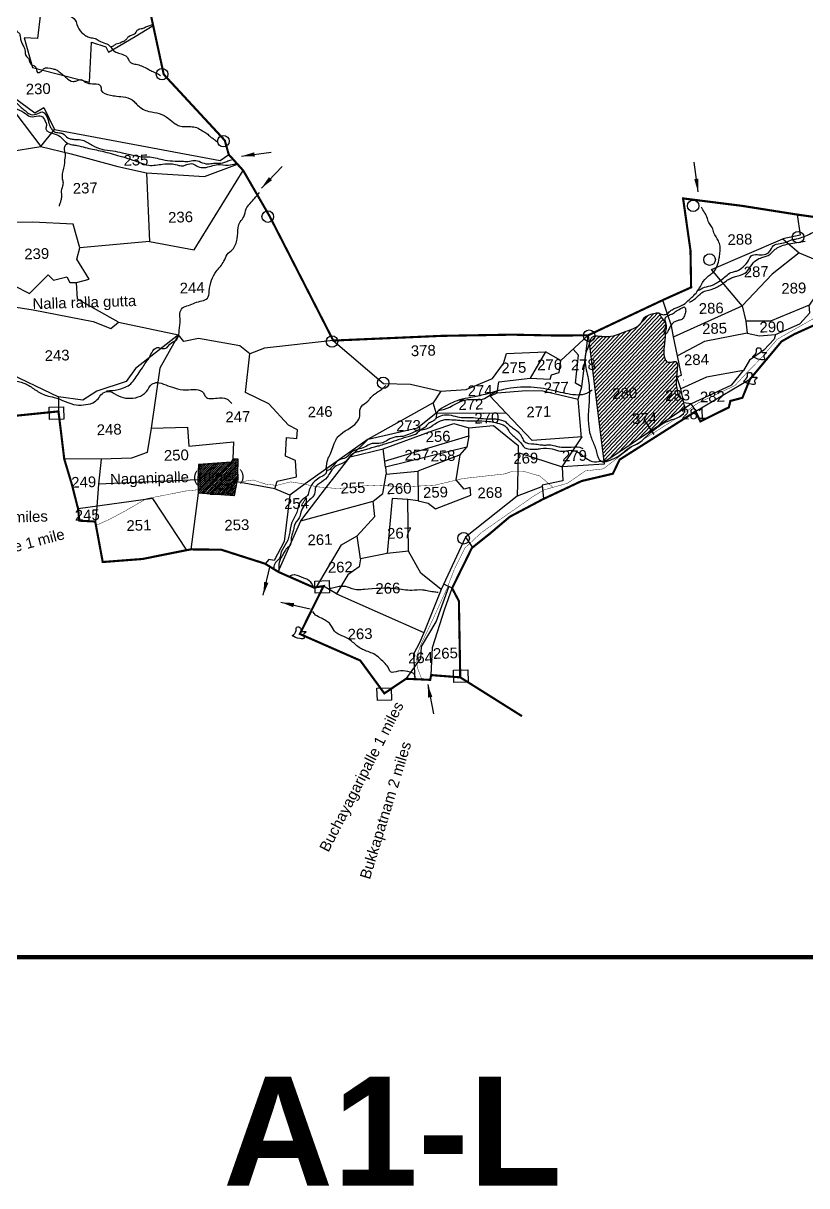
# Model space of a CAD drawing. Header units: feet. Extents: x 800423 to 807996, y 1573223 to 1578223.
# Drawn here: x 802913 to 804708, y 1573223 to 1575888 of the extents above; entities that cross this region are included whole.
import ezdxf
from ezdxf.enums import TextEntityAlignment as Align

# ---------------------------------------------------------------- set-up
doc = ezdxf.new("R2010")
doc.units = ezdxf.units.FT
doc.header["$LTSCALE"] = 15
doc.header["$MEASUREMENT"] = 0
doc.linetypes.add('HIDDEN2', pattern=[0.1875, 0.125, -0.0625])
for name, color, linetype in [('HILL', 17, 'Continuous'), ('PAPER SIZE', 10, 'Continuous'), ('PLOT', 7, 'Continuous'), ('PLOT NO', 7, 'Continuous'), ('ROADS', 6, 'Continuous'), ('TANKS-STREAM', 4, 'Continuous'), ('VILLAGE', 30, 'Continuous'), ('VILLAGE STONES', 240, 'Continuous')]:
    doc.layers.add(name, color=color, linetype=linetype)
doc.layers.add('VILLAGE BOUNDRY', color=5, linetype='HIDDEN2', lineweight=100)
doc.styles.get("Standard").update_dxf_attribs({"font": 'arial.ttf'})
doc.linetypes.add('DOTS', pattern='A,1e-06,-3,["●",Standard,S=3,R=0,X=-1.25,Y=-1.25],-3', length=6.000001)
doc.dimstyles.get("Standard").update_dxf_attribs({"dimtxt": 0.18, "dimasz": 0.18, "dimexe": 0.18, "dimexo": 0.0625, "dimgap": 0.09, "dimtad": 0, "dimtih": 1, "dimtoh": 1, "dimdec": 4, "dimzin": 0, "dimdsep": 46, "dimtxsty": 'Standard', "dimcen": 0.09, "dimadec": 0, "dimazin": 0, "dimtfac": 1, "dimtdec": 4, "dimtofl": 0, "dimtmove": 0, "dimatfit": 3, "dimfxl": 1, "dimtolj": 1, "dimtzin": 0, "dimarcsym": 0})

msp = doc.modelspace()

# ---------------------------------------------------------------- hatches: boundary and pattern name
at = {"layer": 'TANKS-STREAM', "lineweight": -2}
h = msp.add_hatch(dxfattribs=at)
h.set_pattern_fill('ANSI31', color=256, scale=48.9818495554354, angle=1.793692858549821)
h.set_pattern_definition([(46.79369285854981, (65027.06722861604, 8084.705077054052), (-4.46281754814474, 4.191789213594899), [])])
edge = h.paths.add_edge_path()
edge.add_line((804243.292192125, 1574881.833544348), (804428.6599747755, 1575006.540396327))
edge.add_spline(control_points=[(804428.6599747757, 1575006.540396327), (804428.2225237996, 1575010.310691253), (804427.0887328308, 1575014.101609147), (804426.3562008092, 1575017.895520321), (804426.356200809, 1575017.895520322)], knot_values=[705.8183817718904, 705.8183817718904, 705.8183817718904, 705.8183817718904, 711.5302401109325, 717.2420984499746, 717.2420984499746, 717.2420984499746, 717.2420984499746], degree=3, periodic=0)
edge.add_line((804426.3562008147, 1575017.89552031), (804425.7917025449, 1575020.414752787))
edge.add_spline(control_points=[(804425.7917025402, 1575020.414752797), (804424.4579225249, 1575024.639802972), (804414.5717717246, 1575030.917937904), (804411.4884324691, 1575046.773874657), (804408.5598268447, 1575062.14306326), (804409.9717869742, 1575072.419640718), (804410.4818435856, 1575077.140402539)], knot_values=[642.3076380530828, 642.3076380536936, 642.3076380536936, 642.3076380536936, 655.870037223784, 673.2199293601109, 688.5386952621345, 703.236678738747, 703.2366787388478, 703.2366787388478, 703.2366787388478], degree=3, periodic=0)
edge.add_spline(control_points=[(804410.4818435856, 1575077.140402539), (804411.1772970387, 1575083.577080424), (804411.7766258133, 1575093.374189404), (804413.8661985917, 1575118.010224501), (804389.6742820241, 1575105.257928301), (804381.397592277, 1575123.224569367), (804380.9611104033, 1575142.455167798), (804383.951668277, 1575161.455915518), (804384.6228300128, 1575181.235392707), (804390.2897446138, 1575200.182679303), (804374.744993852, 1575210.970952084), (804371.0711581747, 1575225.197744894), (804358.1281261859, 1575222.04760641), (804346.7327862171, 1575219.616844554), (804333.1726845686, 1575212.807697091), (804323.9101583593, 1575189.418069924), (804287.0568571866, 1575180.905415814), (804254.3455752819, 1575163.167205155), (804212.7961320487, 1575176.130454624), (804211.0243691602, 1575157.142138331), (804209.6192395355, 1575152.230843327)], knot_values=[282.9494223023156, 282.9494223024165, 282.9494223024165, 282.9494223024165, 302.9898710196345, 316.4656195794192, 338.4144253271386, 347.3648069207961, 368.9020288338394, 397.324803253353, 403.9731671671609, 429.1173152355898, 446.9068553274249, 456.8110834329651, 465.2967011004104, 480.296075683494, 494.9183228775081, 507.3714349287345, 552.2114029742474, 593.207268478958, 627.8122481016674, 642.307638052863, 642.3076380531837, 642.3076380531837, 642.3076380531837], degree=3, periodic=0)
edge.add_line((804209.6192395355, 1575152.230843327), (804243.292192125, 1574881.833544348))
at = {"layer": 'VILLAGE', "lineweight": -2}
h = msp.add_hatch(dxfattribs=at)
h.set_pattern_fill('ANSI31', color=256, scale=24.4909247777177, angle=1.793692858549821)
h.set_pattern_definition([(46.79369285854981, (65027.06722861604, 8084.705077054052), (-2.23140877407237, 2.09589460679745), [])])
h.paths.add_polyline_path([(803388.3941585962, 1574833.571199065), (803402.0164511646, 1574835.536307311), (803402.2472714437, 1574836.823034804), (803403.7330020139, 1574851.388094651), (803404.7754946916, 1574889.166323506), (803393.5224907462, 1574889.427718713), (803389.361101656, 1574881.617514462), (803314.8790703871, 1574876.648385234), (803312.8566607254, 1574841.618970786), (803313.9125946838, 1574818.640108774), (803322.820211772, 1574819.56228106)])
h.paths.add_polyline_path([(803396.5085356581, 1574804.831958692), (803402.0164511648, 1574835.536307311), (803388.3941585892, 1574833.571199064), (803322.8202117728, 1574819.56228106), (803313.9125946838, 1574818.640108773), (803314.2859745431, 1574810.514748096)])

# ---------------------------------------------------------------- linework, layer by layer
at = {"layer": 'PLOT', "lineweight": -2}
for points in [[(802950.033013697, 1575926.925778149), (802952.480455513, 1575910.492706562), (802945.5754262597, 1575852.516392665), (802915.4861725083, 1575854.155525111), (802934.6138271502, 1575786.044029205), (803065.3596729037, 1575752.553102631), (803069.2762677732, 1575844.326432007), (803102.4099687869, 1575833.836557344), (803108.9014787667, 1575821.608216884), (803169.3468739496, 1575857.422529277), (803210.8629970126, 1575882.68177269)], [(802670.3598070829, 1575866.739863311), (802750.9932458382, 1575743.918473898), (802788.4614978096, 1575753.085339569), (802833.9904505928, 1575729.40061643), (802875.5655672965, 1575729.844574124), (802940.0547170846, 1575682.294921611), (802960.6371049349, 1575694.951069145), (802985.1068987893, 1575644.183444542), (803363.9553616391, 1575573.560075603), (803383.905865774, 1575586.933133789)], [(802841.3255842153, 1575694.036712094), (802896.4216207078, 1575681.134837684), (802953.6329733501, 1575605.420556828), (802985.1068987893, 1575644.183444542)], [(802151.9380193477, 1575420.451416211), (802260.2049156855, 1575407.987198854), (802359.7834258963, 1575417.491679389), (802527.1826999983, 1575515.736440239), (802608.9511815183, 1575531.173503937), (802745.4237842789, 1575549.661022126), (802878.0661672539, 1575593.408480023), (802953.6329733501, 1575605.420556828)], [(802953.6329733501, 1575605.420556828), (803022.7732265693, 1575588.576616582), (803130.0794673896, 1575559.251170278), (803195.4932166976, 1575544.839117894), (803328.6715457997, 1575536.232535591), (803403.7502082748, 1575564.95190756)], [(803195.4932166976, 1575544.839117894), (803202.7362242364, 1575387.602398105), (803043.101681458, 1575372.985411318)], [(803202.7362242364, 1575387.602398105), (803304.5530586381, 1575368.633692364), (803417.1337523, 1575550.127193215)], [(804685.7342871876, 1575449.291792668), (804692.6418554258, 1575402.376451204), (804653.3136988985, 1575393.498073426)], [(802359.7834258963, 1575417.491679389), (802379.9276346635, 1575396.092548785), (802493.0288148904, 1575353.384788915), (802575.2853261811, 1575365.7902827), (802617.7355684037, 1575341.205645919), (802822.7021672128, 1575311.546254373), (802854.249512529, 1575310.961605484), (802842.1354443354, 1575275.335795025), (802869.1135045304, 1575270.3965084), (802879.7591904327, 1575271.941574645), (802891.6437225586, 1575286.742781408), (802927.3177499495, 1575268.131028798), (802970.250521718, 1575310.815521749), (802982.2337622299, 1575298.912284202), (803013.4372520171, 1575306.812833027), (803020.0971237932, 1575293.555061093), (803035.3634909415, 1575293.932507449), (803064.3060464313, 1575301.077607209), (803035.8651457985, 1575347.062680452), (803043.101681458, 1575372.985411318), (803027.4784536789, 1575426.961110169), (802935.2417330466, 1575431.857044138), (802874.5484586366, 1575430.97025145), (802822.7021672128, 1575311.546254373)], [(804402.9659938749, 1575169.367603132), (804559.7567012422, 1575239.88116483), (804489.9863738035, 1575323.728044428), (804653.3136988985, 1575393.498073426), (804690.0940043612, 1575361.227477299), (804628.8384063073, 1575312.951247298), (804559.7567012422, 1575239.88116483), (804568.3936190997, 1575205.295882781), (804571.3151718919, 1575177.238396284), (804473.607432572, 1575158.238551738), (804412.0934126127, 1575125.6438162)], [(804690.0940043612, 1575361.227477299), (804763.4253470744, 1575330.941887871), (804736.6300872996, 1575275.587201011), (804713.6738210664, 1575241.342650743)], [(803131.2799260995, 1575202.626934725), (803037.6276547468, 1575255.131165368), (803035.3634909415, 1575293.932507449)], [(802604.1595096011, 1575283.437137121), (802730.0412614312, 1575262.889628631), (802936.3446396294, 1575230.817786732), (803073.1162030273, 1575204.208314893), (803113.8420603701, 1575188.46977909), (803131.2799260995, 1575202.626934725), (803269.2176509713, 1575173.697413977)], [(804442.9379802347, 1575015.263036094), (804426.3562008096, 1575017.895520319), (804419.1107104856, 1575050.230561053), (804410.4818435855, 1575077.140402539), (804421.3138230768, 1575081.474563738), (804412.0934126127, 1575125.6438162), (804402.9659938749, 1575169.367603132), (804397.766098297, 1575194.277069088), (804388.2667967164, 1575223.370211035), (804378.3239557521, 1575253.366230066)], [(804571.3151718919, 1575177.238396284), (804599.2892935674, 1575171.42992492), (804636.004310487, 1575174.122207983), (804692.1044565904, 1575198.760517912), (804715.2409820708, 1575224.166279355), (804713.6738210664, 1575241.342650743), (804625.0048742614, 1575204.886390673), (804568.3936190997, 1575205.295882781)], [(803623.4007882155, 1575160.495765936), (803465.5467882641, 1575142.868454873), (803432.102580922, 1575129.741277947), (803409.3024242653, 1575148.794072923), (803314.604482799, 1575165.207225049), (803281.1561810435, 1575158.642250364), (803269.2176509713, 1575173.697413977), (803170.3932243693, 1575096.312730904), (803149.303259785, 1575066.676228791), (803081.9982536661, 1575044.698454528), (803049.4011243118, 1575023.550220174), (802994.0033544123, 1575031.21721724), (802993.9504366647, 1574998.166053096)], [(803269.2176509713, 1575173.697413977), (803225.8679082395, 1575097.234044935), (803205.9035454243, 1574959.921359105), (803197.3414873509, 1574903.683642451), (803161.0417849862, 1574890.623491704), (803091.662358656, 1574888.713669383), (803007.1179956121, 1574889.352803615)], [(803623.4007882155, 1575160.495765936), (803738.3114640829, 1575062.279511004), (803800.4515816424, 1575060.887433352), (803869.7033130886, 1575044.464567297), (803851.8018170842, 1575017.856202756), (803703.2931925607, 1574934.183093083), (803559.3054669419, 1574831.925819761), (803524.0709167506, 1574806.353746611), (803489.4176469703, 1574820.724034105), (803402.2472714436, 1574836.823034804), (803396.508535658, 1574804.831958692), (803314.2859745431, 1574810.514748096), (803297.1737760288, 1574681.857329552)], [(804144.482021155, 1575115.182735738), (804207.0902267478, 1575172.539078105), (804243.8357046229, 1574877.469082662), (804147.9437524428, 1574870.789135682), (804193.429750251, 1574939.625347919), (804078.9749667941, 1574931.546849088), (804019.4980778167, 1574994.488309769)], [(804192.6506272181, 1575054.412018172), (804207.0902267478, 1575172.539078105)], [(804636.004310487, 1575174.122207983), (804633.2443859453, 1575163.641457164), (804609.1697308625, 1575138.629973197), (804576.7759840379, 1575115.200943873), (804562.8587184025, 1575092.202028968), (804478.0813778166, 1575076.938958689), (804419.1107104856, 1575050.230561053)], [(803489.4176469703, 1574820.724034105), (803494.5696698608, 1574838.616608529), (803538.8836308485, 1574847.930185664), (803536.9923133794, 1574885.792363571), (803513.8916143005, 1574895.491601231), (803516.529278957, 1574937.975229232), (803540.263432599, 1574936.390984404), (803541.2141159892, 1574955.622061269), (803521.0404531906, 1574966.861923633), (803475.6312160309, 1575015.343815794), (803422.6156131162, 1575041.71760211), (803432.102580922, 1575129.741277947)], [(803858.858878002, 1574994.731731484), (804019.4980778167, 1574994.488309769), (803982.839182241, 1575033.272117586), (803998.9345978019, 1575040.652837415), (804002.3218003584, 1575066.065779267), (804074.3287521583, 1575074.589417638), (804120.1884649718, 1575072.078622569), (804123.2186365089, 1575081.78053032), (804140.9498938421, 1575086.979247184), (804144.482021155, 1575115.182735738), (804109.4753582916, 1575134.750033486), (804074.3287521583, 1575074.589417638)], [(803869.7033130886, 1575044.464567297), (803927.9387279296, 1575048.511237095), (803987.8185882913, 1575073.598162111), (804012.9891405108, 1575107.91436861), (804020.0132948657, 1575130.916331348), (804109.4753582916, 1575134.750033486)], [(803998.9345978019, 1575040.652837415), (804065.9488892633, 1575046.088223194), (804103.4428120174, 1575045.586558741), (804184.583751184, 1575026.262152725), (804192.6506272181, 1575054.412018172), (804178.3897796278, 1575063.15369916), (804185.1931126723, 1575127.415734381), (804172.7095255181, 1575141.042387665)], [(802742.4887229186, 1575108.963959763), (802869.2907392168, 1575091.209589698), (802994.0033544123, 1575031.21721724)], [(804442.5451040193, 1575015.881667677), (804536.445536428, 1575058.833173599), (804562.8587184025, 1575092.202028968)], [(804453.6688232751, 1574998.36601317), (804577.6948029859, 1575071.864519773)], [(804192.0992510947, 1574937.611837681), (804184.583751184, 1575026.262152725)], [(803662.188925272, 1574893.831747618), (803703.2931925607, 1574934.183093083), (803816.1594713887, 1574960.485445911), (803858.858878002, 1574994.731731484), (803851.8018170842, 1575017.856202756)], [(804243.2921921249, 1574881.833544348), (804442.5451040193, 1575015.881667677), (804453.6688232751, 1574998.36601317)], [(803497.1767313305, 1574630.591788344), (803548.8427367922, 1574747.538452591), (803607.5444347033, 1574824.174458037), (803662.188925272, 1574893.831747618), (803737.4447532353, 1574912.103761055), (803852.1023116607, 1574954.103358471), (803899.1690457822, 1574970.44459365), (803933.487467972, 1574960.690201566), (803990.3201519198, 1574966.017410605), (804046.9361920969, 1574920.257499313), (804046.679942138, 1574903.656907205), (804046.0670482615, 1574863.951920313), (804044.5675894432, 1574803.902761096), (803926.5710073742, 1574709.724912209), (803940.4811743869, 1574688.396027696)], [(804019.4980778167, 1574994.488309769), (804018.5989774946, 1574994.489672205)], [(803205.9035454243, 1574959.921359105), (803289.6138837743, 1574961.652582531), (803292.553883385, 1574918.834659507), (803395.0215229916, 1574928.295868181), (803393.5224907463, 1574889.427718713), (803389.361101656, 1574881.617514462), (803314.8790703872, 1574876.648385234), (803312.8566607254, 1574841.618970786), (803085.3596948108, 1574831.439852532)], [(803741.0440966266, 1574884.26455391), (803933.8710047366, 1574942.333037062), (803929.1423409516, 1574916.088900059)], [(803933.8710047366, 1574942.333037062), (803933.487467972, 1574960.690201566)], [(803914.3523556392, 1574898.337100091), (803929.1423409516, 1574916.088900059), (803742.8291939071, 1574870.457676499), (803744.5986207953, 1574854.030121756)], [(803091.662358656, 1574888.713669383), (803085.3596948108, 1574831.439852532), (803081.5745291247, 1574780.525276882), (803078.5291022257, 1574743.596785746)], [(803393.5224907463, 1574889.427718713), (803404.7754946916, 1574889.166323506), (803403.733002014, 1574851.38809465), (803402.2472714436, 1574836.823034804)], [(803742.8291939071, 1574870.457676499), (803737.4447532353, 1574912.103761055)], [(803817.9519949763, 1574792.857517718), (803840.4438277656, 1574787.808538249), (803857.5063489692, 1574774.963436579), (803938.4740876534, 1574805.979268024), (803936.5184331433, 1574823.629737886), (803922.996294796, 1574819.6384577), (803905.0477654353, 1574840.96045454), (803914.3523556392, 1574898.337100091), (803817.1348963565, 1574861.042282967)], [(804046.679942138, 1574903.656907205), (804147.9437524428, 1574870.789135682), (804149.0949663684, 1574839.10665415), (804101.908308631, 1574829.289436289), (804105.0748322397, 1574797.60401905)], [(803312.8566607254, 1574841.618970786), (803314.2859745431, 1574810.514748096)], [(803870.4536050544, 1574589.60932284), (803824.172313383, 1574627.604373651), (803795.7331185787, 1574677.959374748), (803746.8525806838, 1574672.321622768), (803685.7783088973, 1574660.203822326), (803678.3423465168, 1574713.224952053), (803718.3453560408, 1574757.405466549), (803714.3520059949, 1574792.687064339), (803736.7524766697, 1574809.716811492), (803744.5986207953, 1574854.030121756), (803817.1348963565, 1574861.042282967), (803817.9519949763, 1574792.857517718), (803794.3901344088, 1574796.070064272), (803758.0018782262, 1574798.57859552), (803746.8525806838, 1574672.321622768)], [(804102.2032356231, 1574826.338286716), (804044.5675894432, 1574803.902761096)], [(803287.7855251518, 1574680.289321874), (803209.9690447488, 1574798.452678668), (803038.9259749732, 1574774.570367031)], [(803524.0709167506, 1574806.353746611), (803510.7443343336, 1574700.178277213), (803488.0193100494, 1574656.098991064), (803475.6646895572, 1574658.426816939), (803467.3389843958, 1574649.043024934)], [(803548.8427367922, 1574747.538452591), (803714.3520059949, 1574792.687064339)], [(803795.7331185787, 1574677.959374748), (803794.3901344088, 1574796.070064272)], [(803584.694625702, 1574595.270440453), (803641.8368775536, 1574692.453167947), (803678.3423465168, 1574713.224952053)], [(803926.5710073742, 1574709.724912209), (803870.4536050544, 1574589.60932284), (803831.9301983641, 1574494.366901452), (803820.9216138404, 1574467.517917348), (803807.4145614944, 1574442.087223373), (803810.1261475093, 1574384.500826387)], [(803685.7783088973, 1574660.203822326), (803683.0062025575, 1574642.039478524), (803656.3833063012, 1574623.462085615), (803630.9149933583, 1574579.991801966), (803601.0451127277, 1574597.767964878)], [(803790.088183271, 1574385.393145232), (803823.8897416756, 1574431.940910684), (803825.4987865079, 1574459.600513936), (803858.986892205, 1574516.201956455), (803888.1210010344, 1574596.432261205)], [(803847.5492356145, 1574393.797151461), (803850.7829105636, 1574456.713446627), (803878.7612525446, 1574545.467877296), (803895.5091010147, 1574592.980577863), (803876.2355081007, 1574601.985104031)], [(803630.9149933583, 1574579.991801966), (803830.7158640538, 1574491.405245254)]]:
    msp.add_lwpolyline(points, dxfattribs=at)
at = {"layer": 'PLOT NO', "color": 5, "lineweight": -2, "const_width": 9.79636991108708}
msp.add_lwpolyline([(807991.4822171661, 1578217.779240592), (800428.0241738919, 1578217.779240592), (800428.0241738921, 1573747.528366218), (807991.4822171662, 1573747.528366219)], close=True, dxfattribs=at)
at = {"layer": 'PLOT NO', "lineweight": -2}
msp.add_lwpolyline([(804335.4833008705, 1574979.106328143), (804357.2516148215, 1574945.265105519)], dxfattribs=at)
at = {"layer": 'ROADS', "linetype": 'HIDDEN2', "lineweight": -2, "ltscale": 5, "const_width": 1}
msp.add_lwpolyline([(804736.3417993867, 1575218.356105631), (804639.9838102382, 1575163.390969032), (804606.5076707114, 1575123.563466565), (804571.0908788446, 1575087.372820317), (804543.4218085639, 1575057.470487983), (804458.5657959837, 1575017.204953202), (804409.251375483, 1574982.175672931), (804310.2993531253, 1574918.985035387), (804241.8363200673, 1574866.496422803), (804200.8537042465, 1574861.81211053), (804159.5398236718, 1574833.355644397), (804106.0822184914, 1574818.334405428), (804083.9832418277, 1574805.231779762), (803963.2179229493, 1574720.962942428), (803924.6658153136, 1574684.939966321), (803900.2847528083, 1574635.493210273), (803883.9410504189, 1574592.794807843), (803850.4255335359, 1574519.352112109), (803822.9439561969, 1574461.262745886), (803813.9105617254, 1574435.084414898), (803815.9494641555, 1574410.845496096), (803826.4008839754, 1574383.464633084)], dxfattribs=at)
at = {"layer": 'ROADS', "linetype": 'DOTS', "lineweight": -2, "ltscale": 0.15, "const_width": 1}
msp.add_lwpolyline([(804127.4650104298, 1574823.465162719), (804096.1265697672, 1574850.176270533), (804057.3000605142, 1574861.421974755), (804034.0886222731, 1574861.041247119), (804015.9095201564, 1574854.933476974), (803920.5757322999, 1574844.332543374), (803856.3751817945, 1574829.130129246), (803784.4039223855, 1574825.145453928), (803725.353240234, 1574829.180853736), (803693.5173163457, 1574827.491550365), (803634.6158730336, 1574821.253987105), (803587.3794383258, 1574825.214046865), (803545.1759011552, 1574833.683114929), (803525.7490938695, 1574836.610308519), (803493.3233456741, 1574828.523731303), (803468.4468686227, 1574831.552206849), (803439.80867427, 1574840.988092236), (803388.3941585934, 1574833.571199065), (803322.8202117716, 1574819.56228106), (803284.9774371115, 1574815.644560116), (803233.6484129613, 1574805.497710519), (803195.5703884803, 1574798.156794127), (803146.3173485753, 1574769.786271455), (803109.6493140043, 1574750.192731308), (803081.6515392514, 1574737.702221424)], dxfattribs=at)
at = {"layer": 'TANKS-STREAM', "lineweight": -2}
for points in [[(801714.4187515451, 1576441.463220799), (801716.7392968411, 1576430.975728245), (801720.9487499142, 1576423.761288478), (801726.4405948265, 1576414.750514842), (801734.2903787838, 1576403.823866943), (801737.5665322639, 1576392.924753305), (801748.975499576, 1576385.78269673), (801753.5868438492, 1576380.41748093), (801760.6953386982, 1576368.702376961), (801767.5166493099, 1576361.263575622), (801778.2748402639, 1576355.325613145), (801789.0283486072, 1576344.642975856), (801794.5583951937, 1576339.306530209), (801803.2441152288, 1576328.746425724), (801818.6706532121, 1576320.505854802), (801825.45880002, 1576314.13741141), (801829.6969830717, 1576306.005552198), (801832.7253029471, 1576297.376717719), (801834.2084403038, 1576289.158726242), (801836.9974577272, 1576283.277210256), (801850.8505449491, 1576271.467310719), (801916.8959301693, 1576235.061137125), (801943.2568623724, 1576228.973389159), (801955.2220563801, 1576219.842365403), (801977.0120986754, 1576207.778445182), (801984.979766491, 1576201.978796586), (801993.548468878, 1576197.710333689), (802006.6625561794, 1576170.367627578), (802013.7447341031, 1576161.86617891), (802017.2060461157, 1576156.76197086), (802017.758118435, 1576152.73677084), (802030.742112441, 1576132.875415272), (802037.9083085543, 1576126.233240462), (802041.0154360196, 1576118.040303174), (802043.7334542838, 1576108.248597535), (802046.6497638212, 1576100.709685702), (802052.7543550866, 1576089.790138009), (802057.5034942606, 1576083.647180287), (802059.1058737347, 1576079.547601653), (802063.1560282989, 1576074.31991838), (802074.91701598, 1576071.073803361), (802081.0925557554, 1576070.731716227), (802098.4982135884, 1576062.236241859), (802115.783687702, 1576057.521754373), (802143.2492870928, 1576054.1773156), (802156.3157492267, 1576054.586505938), (802166.3734391057, 1576055.051506533), (802170.7852383275, 1576058.193085023), (802176.8204002917, 1576067.091546158), (802184.1935865973, 1576076.482443448), (802194.2981318694, 1576085.057952184), (802202.8959395547, 1576093.736453969), (802210.9638887678, 1576095.340568973), (802235.14124052, 1576085.476082984), (802257.1344296363, 1576079.257207863), (802268.1968245986, 1576071.644920984), (802298.6999811151, 1576041.219302925), (802306.3604722862, 1576034.49765895), (802313.0531810343, 1576027.985905907), (802330.4373918199, 1576010.046220879), (802336.5750427633, 1576005.917616812), (802344.7154901699, 1575999.211003183), (802351.5432170039, 1575996.064077111), (802358.610744326, 1575992.924660649), (802367.1116959774, 1575990.070186535), (802404.3195088761, 1575985.954655498), (802416.7867730451, 1575986.534108644), (802439.7021548348, 1575985.739944696), (802448.2300143912, 1575985.251184377), (802457.8981328651, 1575984.609105158), (802470.1355506635, 1575980.457271552), (802487.3747140868, 1575979.674378047), (802499.5175429104, 1575978.543004958), (802512.5342448005, 1575973.659756045), (802532.693823232, 1575966.705773233), (802548.6400887526, 1575958.890844089), (802562.0702564282, 1575952.88681416), (802572.6303355437, 1575947.926633458), (802593.3957925383, 1575937.239199815), (802605.0604812505, 1575927.211612574), (802624.1323041016, 1575896.1824484), (802629.8966425428, 1575881.524898766), (802647.6656840765, 1575863.004090387), (802649.8589446461, 1575853.958004087), (802661.7544749682, 1575834.049515741), (802669.5262664607, 1575823.05838271), (802676.1518711664, 1575808.003942645), (802678.9014693719, 1575801.518885007), (802686.1628678354, 1575793.267450733), (802700.6181046983, 1575770.791435002), (802709.9976036819, 1575752.68036671), (802720.1685669005, 1575743.396321662), (802728.1387219226, 1575736.177306413), (802745.7129752951, 1575729.259053851), (802778.6517373396, 1575726.289536361), (802804.554156545, 1575713.381430723), (802835.2083089447, 1575715.1415756), (802855.2833126104, 1575713.636295488), (802864.4873289039, 1575709.656773174), (802881.6281217441, 1575699.524093089), (802893.8583808299, 1575692.705213279), (802914.9757882498, 1575683.497242234), (802929.1567399882, 1575674.072193566), (802948.0814472053, 1575675.198292541), (802954.5006318365, 1575674.865864843), (802963.4047105687, 1575663.408195463), (802966.3894668922, 1575653.365655224), (802965.0997187551, 1575645.438157726), (802986.5673771446, 1575633.573753308), (803000.431816184, 1575625.739146844), (803012.2703423664, 1575614.373372847), (803025.7841751763, 1575609.19518863), (803036.2470911328, 1575607.655621326), (803054.8130841266, 1575603.169102328), (803089.3840608606, 1575595.37440294), (803129.5009218067, 1575584.89434042), (803175.6288959682, 1575570.068040698), (803201.239829223, 1575562.334417705), (803232.1357434778, 1575564.902455644), (803254.8199774807, 1575565.34611118), (803269.609754451, 1575562.07496436), (803280.0472812911, 1575561.334779038), (803287.7086718124, 1575563.975379905), (803301.8146406166, 1575565.484026275), (803313.2194651066, 1575559.439474161), (803328.2506486719, 1575556.976209278), (803358.6975102973, 1575564.004363141), (803382.240912631, 1575562.607844629), (803401.090163019, 1575566.132111801)], [(802812.3157277602, 1575994.983420853), (802812.330526473, 1575989.571237259), (802817.1931289866, 1575982.609911751), (802822.3890714718, 1575979.834441869), (802823.9648292662, 1575974.007270625), (802823.2258556129, 1575963.004452815), (802828.7362033855, 1575945.238263044), (802832.0987991669, 1575937.188428382), (802838.0729816041, 1575934.282658014), (802850.1565332189, 1575929.09389347), (802862.3704326015, 1575924.682425488), (802874.2946071521, 1575919.643341788), (802883.0574457794, 1575916.670229285), (802887.388628553, 1575906.908602325), (802891.8356421789, 1575898.38783304), (802896.0603122489, 1575887.076441357), (802898.5252596807, 1575869.332008961), (802904.3820548019, 1575864.076826007), (802906.3526441002, 1575856.474812254), (802908.6397395558, 1575846.658015034), (802912.1248285844, 1575838.114659944), (802916.0967025951, 1575829.833850152), (802917.3019475878, 1575822.949627163), (802919.5739335477, 1575813.626669057), (802924.9907068189, 1575806.627033512), (802927.6640482052, 1575800.283242787), (802932.3545033898, 1575792.766549524), (802941.4179584495, 1575787.858942723), (802946.0650633039, 1575775.19714495), (802954.4097030929, 1575777.436295309), (802959.6789400844, 1575783.039901946), (802981.4449253132, 1575783.47437108), (802988.9552096834, 1575780.742965223), (802995.2678602759, 1575776.737983544), (803003.8986660682, 1575769.839143849), (803012.0504192561, 1575762.430844862), (803027.3955908623, 1575754.506057177), (803036.2579587497, 1575756.019662405), (803047.5697299073, 1575758.35173168), (803053.8978497904, 1575753.852777195), (803059.4300465815, 1575751.059425395), (803076.0808938328, 1575748.861567213), (803090.5686204449, 1575744.618284563), (803091.7760892644, 1575733.983881038), (803112.9007140739, 1575723.273629613), (803127.0947764019, 1575720.504377321), (803147.199189279, 1575718.66182741), (803167.0723998559, 1575708.406698884), (803175.0078261427, 1575700.002855859), (803200.9464218296, 1575685.735147229), (803224.8602925037, 1575680.798139947), (803245.6288451941, 1575669.65983389), (803261.1054944324, 1575657.536639395), (803270.6634713868, 1575652.64451908), (803296.9571403266, 1575650.748636248), (803310.3935997968, 1575648.449971091), (803323.482839555, 1575641.443450957), (803333.8290026885, 1575635.092786769), (803341.9807558765, 1575627.684487782), (803350.0783733502, 1575622.004876391), (803357.6814643939, 1575616.309923331)], [(802614.078962869, 1575929.236160684), (802618.9058891855, 1575921.597191419), (802625.0290631456, 1575909.187171073), (802627.2777225871, 1575903.300329963), (802631.6391935041, 1575895.87596561), (802637.2252345101, 1575885.969392219), (802642.818441004, 1575875.834007032), (802662.2050085256, 1575851.742029466), (802667.0751850008, 1575835.397705322), (802675.9910777534, 1575821.700489953), (802680.8395096039, 1575813.374795667), (802688.423912554, 1575798.26108628), (802698.6288874622, 1575780.021631625), (802716.5241566077, 1575759.548111328), (802724.66660823, 1575748.575978859), (802735.9027150563, 1575741.366901136), (802761.5185349835, 1575736.441008981), (802790.52131868, 1575733.225016416), (802800.8621211961, 1575732.632415107), (802815.6569924366, 1575728.971486456), (802829.2849999616, 1575725.961414703), (802849.3003317377, 1575724.067803569), (802865.7081548775, 1575721.125070229), (802871.8230618116, 1575713.41902039), (802881.6438234708, 1575710.003425392), (802890.1527130927, 1575708.803189061), (802907.1090305034, 1575696.430759316), (802914.2512503698, 1575689.816100789), (802919.6226343715, 1575685.810199377), (802927.2727421001, 1575680.010608258), (802943.2053849888, 1575679.443958011), (802956.8286505089, 1575684.488708634), (802970.2981121351, 1575665.999377996), (802972.3701202079, 1575656.952973575), (802977.7138324422, 1575646.222543809), (802983.8228263104, 1575639.625104885), (802995.5375881811, 1575636.776326153), (803003.8295447973, 1575634.71345477), (803015.2094335112, 1575625.422620965), (803022.8089606449, 1575622.623559469), (803033.5743573909, 1575621.53138767), (803049.007842521, 1575619.87089615), (803071.3288581438, 1575608.134687263), (803093.2768651112, 1575599.202492753), (803118.6761451397, 1575595.38861772), (803140.0914000154, 1575590.648207021), (803168.578754963, 1575584.325679236), (803184.5074476366, 1575581.81847589), (803198.9576302943, 1575581.669706448), (803232.2029275689, 1575575.259459703), (803255.3723849424, 1575572.177382037), (803280.2765316906, 1575571.35402889), (803293.7182538698, 1575571.374157568), (803308.9012882182, 1575573.452883978), (803323.3141190952, 1575568.092371495), (803340.0442782881, 1575565.610266935), (803352.2332870136, 1575567.194418874), (803370.0723117443, 1575567.753067152), (803379.3924238539, 1575571.251443168), (803390.3161795216, 1575574.80003901)], [(802955.5776494921, 1575923.985727204), (802964.3182882718, 1575923.072810322), (802978.7088081546, 1575918.776762391), (802981.7131829533, 1575911.35541643), (802994.9167792364, 1575907.022198708), (803021.135209185, 1575903.895137037), (803034.1222686269, 1575891.180676362), (803036.0959762337, 1575884.955296758), (803047.6211057919, 1575866.109649573), (803056.3693695719, 1575859.173319671), (803065.9095416765, 1575854.883818732), (803078.2220192844, 1575852.86596683), (803087.1409179136, 1575847.464449432), (803101.5431570924, 1575841.579141374), (803112.69510991, 1575834.718085584), (803115.9118278412, 1575829.793505628), (803125.349722944, 1575821.786356622), (803137.3004230455, 1575817.353744866), (803150.6307455876, 1575810.779361209), (803155.2677417796, 1575802.403412743), (803160.464852354, 1575797.10379768), (803172.1628909108, 1575793.755689208), (803183.9537926682, 1575790.099405514), (803201.0605877287, 1575781.676908997), (803209.7336592373, 1575777.141654771), (803223.0503083959, 1575771.003896154), (803227.7349016612, 1575768.091661461)], [(803115.3293772348, 1575834.096076779), (803119.6803596562, 1575836.193201181), (803125.9310351595, 1575840.310540259), (803132.0059519749, 1575842.216379857), (803137.8277107216, 1575844.359563204), (803143.8796208786, 1575847.000062447), (803150.5822152618, 1575852.357042429), (803154.8415399158, 1575857.392382081), (803168.1399763632, 1575863.691298087), (803171.7095663762, 1575867.234422669), (803175.7004042596, 1575872.996589531), (803186.1569745057, 1575876.020152157), (803194.1469131048, 1575879.45672297), (803211.8730162996, 1575885.404042715)], [(803015.66529364, 1575611.569915069), (803009.1089690084, 1575607.35617345), (803007.111742965, 1575599.945190446), (803007.7174738036, 1575594.842446473), (803009.2974463338, 1575587.097881442), (803009.4437447346, 1575582.426210742), (803007.8780873581, 1575575.47391375), (803007.8991745526, 1575567.680675505), (803002.42500687, 1575542.866836443), (803002.7872767035, 1575531.298662377), (803004.4229813099, 1575521.774433958), (803002.2935781174, 1575511.46432323), (803001.0967823188, 1575506.973105096), (803000.2129455935, 1575499.596844118), (803000.881374451, 1575492.491996936), (802999.8239111106, 1575483.551547922), (802997.6039415936, 1575476.133444507), (802995.9334262122, 1575472.518168162), (802995.3979084969, 1575468.270316631)], [(803104.2831800238, 1575045.66184528), (803117.6331396232, 1575046.079913647), (803142.687805585, 1575052.055386325), (803156.570746617, 1575059.164231174), (803167.3477106005, 1575070.625199402), (803176.224178472, 1575083.509588399), (803186.1553164361, 1575098.281038991), (803193.9542587366, 1575110.019553954), (803200.721732613, 1575119.130120522), (803207.7205371757, 1575132.697466815), (803220.3403619657, 1575144.586807948), (803230.4226097651, 1575142.677849201), (803242.6022507256, 1575144.913156284), (803249.0452319826, 1575152.530479204), (803264.7399168408, 1575162.946345231), (803270.7652952782, 1575183.898761656), (803272.6303818349, 1575207.316250991), (803272.1547793797, 1575222.503416682), (803277.6939304464, 1575235.283438967), (803291.623274815, 1575240.910510215), (803306.6420917786, 1575247.313312856), (803322.4719367945, 1575251.516818517), (803334.9064653695, 1575257.46802965), (803339.2169474364, 1575273.917206893), (803344.7322335131, 1575299.303039622), (803355.2655981195, 1575318.542739987), (803372.9988147692, 1575342.533840546), (803380.2418760962, 1575357.57887145), (803392.3385675286, 1575369.219459836), (803403.4347196198, 1575393.868847264), (803405.6012754368, 1575419.423929528), (803409.9360350386, 1575432.599664243), (803418.4758589973, 1575444.129010453), (803423.8477728841, 1575462.07899871), (803432.94343755, 1575474.811231394), (803443.2616975134, 1575486.396126283), (803454.7101829924, 1575499.794634988)], [(804369.4010333769, 1575223.154796867), (804379.8813313639, 1575219.697523326), (804388.5425926743, 1575222.525541469), (804397.1174179456, 1575229.800565609), (804406.3394174093, 1575234.67182578), (804425.8173262468, 1575243.251097225), (804438.4390384647, 1575254.205797873), (804446.7831608196, 1575261.639559801), (804456.4285378517, 1575272.102559326), (804464.2631050773, 1575284.679331694), (804470.8881592848, 1575296.043909024), (804487.3397065541, 1575312.099357424), (804494.6210583169, 1575318.1582865), (804502.8752650687, 1575331.911596012), (804507.3272559932, 1575348.986066785), (804508.9396893975, 1575361.189830963), (804509.2490396808, 1575377.054331436), (804505.4751801308, 1575389.288737517), (804495.1315358896, 1575407.493553032), (804491.1646112781, 1575419.522593603), (804484.7006223552, 1575428.48509347), (804480.5986823578, 1575440.555858086), (804473.5486889239, 1575454.082035033), (804466.5468372977, 1575466.082280139)], [(804458.4336334846, 1575274.907857699), (804473.6929169977, 1575282.539894734), (804492.1069630653, 1575287.629288172), (804502.9673557885, 1575293.485106388), (804514.0233091845, 1575301.101784926), (804537.600868481, 1575317.634941152), (804547.0665485502, 1575319.937030342), (804562.0799014971, 1575329.432665159), (804574.420758713, 1575344.109541077), (804580.8693629061, 1575354.590572303), (804610.0402830701, 1575357.395089261), (804622.8751042335, 1575364.315424481), (804630.9849261391, 1575377.856970361), (804646.6328879517, 1575383.110521023), (804661.4492845697, 1575386.360008743), (804674.473398915, 1575391.754241369), (804684.4563885197, 1575393.571260319), (804718.0352477287, 1575406.27220794), (804731.8576315695, 1575413.725030015), (804745.0607382612, 1575424.919001068), (804763.0435682865, 1575435.761239002), (804773.1361931869, 1575442.094284086), (804779.7177836861, 1575448.317377347)], [(804439.5455082521, 1575248.170554244), (804456.8142973698, 1575260.783581644), (804470.3975400887, 1575272.352580899), (804482.6746671295, 1575276.142008735), (804494.3422585006, 1575279.602859529), (804516.4483842478, 1575291.927175991), (804526.5683040139, 1575299.494347239), (804535.4108568965, 1575304.104828973), (804544.9113623782, 1575307.497815137), (804566.3698764424, 1575314.979869335), (804588.2268153317, 1575341.545867309), (804602.226019438, 1575349.722791508), (804612.6652122511, 1575352.835684901), (804621.5271300914, 1575356.827795518), (804631.1821201447, 1575365.178309709), (804637.5094167078, 1575370.948268506), (804650.0088192775, 1575377.530491004), (804666.4280104956, 1575381.991734702), (804704.3597276027, 1575388.327024523)], [(804384.6382936181, 1575213.304755257), (804390.0520133727, 1575217.902697329), (804400.2351989453, 1575221.948762001), (804409.1227186032, 1575228.382359389), (804422.4448450366, 1575235.877934088), (804426.5470092014, 1575237.699091193), (804430.4572853282, 1575230.896969895), (804428.4857970467, 1575220.063716568), (804423.5564679207, 1575210.214885202), (804415.1879689065, 1575206.875324032), (804403.3137196965, 1575202.348636666), (804397.2424842846, 1575195.880721384), (804383.1521254873, 1575176.095497865), (804381.4398296766, 1575181.581507131), (804383.9549966905, 1575189.815845146), (804385.4022882368, 1575197.70899223), (804383.9065340172, 1575206.125473187), (804384.6382936181, 1575213.304755257), (804385.3538255632, 1575214.01862027)], [(804243.2921921249, 1574881.833544348), (804236.5923801952, 1574883.953701681), (804226.5193318835, 1574904.896372922), (804217.1404481751, 1574930.630016832), (804212.2690567913, 1574943.83360793), (804207.7076067402, 1574969.033325748), (804209.7651465528, 1575052.348646057), (804207.1849175952, 1575073.376862417), (804199.870426983, 1575113.475548139), (804202.4877657556, 1575134.887397785), (804209.6192395355, 1575152.230843327), (804213.8895540425, 1575166.082945833), (804248.3955340119, 1575168.698660083), (804288.0364448209, 1575179.151371632), (804327.415232371, 1575200.597439463), (804334.0015520283, 1575211.166280134), (804346.443404866, 1575218.848103548), (804360.9247991937, 1575222.755846657), (804369.4010333769, 1575223.154796867), (804374.626669615, 1575214.741327887), (804385.1150243798, 1575200.372537019), (804384.5600802397, 1575175.234513647), (804384.1418330132, 1575168.599318699), (804381.5714064076, 1575140.293011756), (804383.7796083196, 1575118.86929191), (804388.6267679164, 1575111.345039488), (804410.5591695053, 1575110.496608998), (804412.1311782305, 1575097.112865583), (804410.4818435855, 1575077.140402539), (804409.3725480207, 1575062.484339575), (804411.3978020392, 1575047.300040614), (804417.2892043178, 1575030.981029114), (804425.7917025404, 1575020.414752796), (804426.3562008096, 1575017.895520319), (804428.6159234009, 1575000.631696696), (804425.4008129684, 1574992.854965603), (804412.6113018, 1574984.010840678), (804393.9786171713, 1574977.67041197), (804337.1543217188, 1574937.410643571), (804324.808882495, 1574926.661449866), (804304.748480848, 1574916.821923057), (804279.6011662008, 1574897.612070286), (804243.2921921249, 1574881.833544348)], [(802420.8339532238, 1575171.66644358), (802423.9166814054, 1575156.190261107), (802429.7467593704, 1575124.114973347), (802431.2886372873, 1575110.444281034), (802431.0456540333, 1575094.493143632), (802432.397507073, 1575074.978541946), (802433.0587047342, 1575053.864861121), (802433.754704898, 1575031.639850095), (802431.0434370621, 1575011.532831999), (802433.616787938, 1575000.489943264), (802437.638191476, 1574990.604821936), (802455.8902303339, 1574988.580902306), (802466.0881693433, 1574994.83273396), (802480.5620914436, 1575006.780283107), (802497.0989213341, 1575012.11820388), (802510.5761684425, 1575020.326764066), (802534.2052683557, 1575024.403705103), (802546.7906032398, 1575025.53929685), (802553.3495792329, 1575029.452620219), (802561.8902617124, 1575029.349274199), (802586.5743443144, 1575023.448197244), (802627.666802317, 1575024.738530867), (802647.9588980217, 1575016.846025606), (802679.8041832594, 1575019.326521792), (802701.6719834653, 1575020.381997248), (802723.7134699812, 1575027.746335738), (802735.6379107306, 1575038.130818358), (802751.7458450292, 1575045.309341268), (802774.1346705734, 1575053.42602548), (802798.6792441742, 1575063.834914464), (802814.0917944323, 1575069.508578861), (802845.0100568815, 1575077.892371579), (802851.6389931398, 1575079.583045672), (802869.9606279323, 1575075.336755274), (802920.3595435979, 1575060.587235558), (802941.9495535122, 1575046.80304863), (802966.4599452687, 1575034.593253458), (802984.0398017543, 1575030.323588514), (803034.6942803338, 1575013.000196338), (803056.9445682598, 1575013.696988075), (803076.7958640117, 1575019.880318303), (803086.8658476556, 1575030.206726601), (803096.5536943041, 1575040.89197456), (803111.317619118, 1575043.579017969), (803131.6789600326, 1575033.463985998), (803152.6316372756, 1575028.187669451), (803195.2078474903, 1575043.610628956), (803208.0474066673, 1575060.327048397), (803219.7981565711, 1575064.402812799), (803239.6497603848, 1575058.721208258), (803259.8492384598, 1575051.980695822), (803285.981728984, 1575047.237397401), (803309.333094874, 1575048.339332314), (803325.9050262586, 1575040.701277752), (803330.6334146712, 1575031.950571537), (803357.0903978148, 1575028.700516764), (803378.6685033684, 1575027.151563187), (803391.2657426131, 1575016.051921582)], [(803607.3905069557, 1574867.643492969), (803610.830895897, 1574888.084378402), (803615.9010857366, 1574899.056129356), (803622.0743107062, 1574915.469126731), (803629.7790538997, 1574933.838043691), (803635.5949558563, 1574941.334982014), (803677.0147186365, 1574973.121442148), (803684.2022320179, 1574987.657809737), (803684.4305641645, 1575000.704222455), (803687.9795456262, 1575009.402190336), (803702.5642954515, 1575021.626169125), (803706.5605807235, 1575026.203751652), (803712.3963873171, 1575033.065085565), (803717.9835267878, 1575037.692487404), (803726.3942615093, 1575043.680478745), (803736.3759503277, 1575050.353748992), (803743.4839429164, 1575057.25492278)], [(804216.3806513818, 1575046.672845913), (804198.3964703331, 1575037.471714329), (804177.9277346664, 1575035.841138931), (804133.0209863436, 1575044.500950986), (804076.0874650204, 1575053.534468692), (804013.5349382971, 1575048.338607846), (803970.9960959931, 1575036.976591077), (803938.4990742384, 1575030.07220993), (803912.4638836319, 1575024.381511774), (803872.1813747721, 1575005.673780079), (803862.9370186343, 1574998.990106905), (803858.2353234204, 1574982.125214826)], [(803864.0142449832, 1575000.361398675), (803878.2339118425, 1575003.097586853), (803927.0835563913, 1575024.824843311), (803969.8145406769, 1575028.000792055), (803984.766307231, 1575037.433193792), (803999.4672575345, 1575045.077956076)], [(803859.1574771588, 1574983.595286437), (803856.0578384235, 1574979.474906082), (803850.8662014431, 1574975.27015176), (803841.5822529785, 1574970.194434483), (803832.7558047367, 1574961.253135544), (803816.1143535702, 1574954.046720252), (803782.6170162419, 1574940.990190682), (803761.8119508069, 1574938.532120195), (803744.5815758132, 1574930.315649746), (803727.8174639228, 1574924.399898079), (803712.7955423435, 1574924.686701688), (803694.6506903595, 1574915.828596667), (803680.0270930643, 1574911.343167198), (803664.2841216751, 1574904.265579539), (803652.7516065751, 1574892.444993243), (803634.1608875239, 1574885.086678919), (803608.2776902819, 1574864.617661726), (803607.3905069557, 1574867.643492969)], [(803663.4770719936, 1574898.616110855), (803672.4783237978, 1574903.932671486), (803681.988237459, 1574906.545034884), (803690.1252784893, 1574908.849873953), (803706.1723448866, 1574913.45258781), (803717.9190761619, 1574917.009415907), (803728.0995531358, 1574919.605978928), (803742.0957036576, 1574924.144466145), (803751.3581648311, 1574926.940157026), (803797.9764756269, 1574941.696335298), (803815.318611591, 1574948.617356071), (803822.6331172631, 1574954.958610748), (803836.4557576074, 1574958.162848603), (803856.6100461868, 1574969.955312312), (803869.1753759065, 1574976.499010697), (803879.1210020253, 1574979.316095624), (803899.432387401, 1574978.813220851), (803904.914447661, 1574978.529289407), (803917.0314257668, 1574977.542066388), (803941.0091571073, 1574976.470667568), (803971.4713797277, 1574976.070122252), (803987.0412360284, 1574974.052082146), (804003.3516235141, 1574970.234945262), (804019.5625606547, 1574962.314656257), (804025.3011635211, 1574953.838683269), (804034.3002046387, 1574943.186774082), (804052.8463974985, 1574926.228324539), (804060.4573703799, 1574916.216431079), (804069.4703385704, 1574912.398644162), (804088.1944463544, 1574911.618185568), (804098.4176758945, 1574912.849553149), (804124.9699297758, 1574912.257707134), (804143.8433321536, 1574906.698546513), (804168.1699647631, 1574909.054916976), (804184.7440615864, 1574904.107090746), (804195.2380921466, 1574896.691110274), (804217.0113017177, 1574883.415960221), (804235.2439739807, 1574883.759204442), (804249.3570977661, 1574885.913731742)], [(803859.1574771588, 1574983.595286437), (803873.2027127977, 1574989.192114919), (803893.2882197902, 1574989.247798935), (803912.3700698579, 1574984.685965041), (803926.7399678627, 1574983.98948829), (803949.1366098985, 1574983.544377675), (803972.7428062715, 1574981.130614579), (803994.8437875719, 1574980.962830188), (804005.8092207024, 1574979.013108403), (804015.9594036028, 1574975.604785435), (804024.5149633673, 1574968.133608127), (804033.8005205587, 1574960.868955306), (804042.9029228685, 1574954.274803392), (804049.9981062808, 1574947.617793256), (804054.8183781652, 1574940.316226542), (804060.014662501, 1574930.160148611), (804083.755010706, 1574923.451229429), (804097.0050363499, 1574921.859637278), (804107.6479018846, 1574921.04644449), (804117.9682043585, 1574921.36963588), (804131.2271959324, 1574919.49173935), (804142.5062216588, 1574916.692082584), (804156.0160397826, 1574915.968526545), (804161.471851755, 1574915.852796018), (804188.2291910936, 1574916.115821096), (804194.6347603883, 1574913.163546792)], [(803663.4770719939, 1574898.616110855), (803645.2817182897, 1574879.175525607), (803630.2293712393, 1574873.287004362), (803617.7249702651, 1574860.255517061), (803609.0984887853, 1574847.087442873), (803591.7244960926, 1574832.871491568), (803583.6865082317, 1574825.654898739), (803580.0675911849, 1574808.357041077), (803575.1334113176, 1574800.979619225), (803562.5725209025, 1574789.75197985), (803556.3487427657, 1574782.334317798), (803549.3427634918, 1574766.895318203), (803545.0861812603, 1574754.380003385), (803533.5184867772, 1574734.772620279), (803531.7856683531, 1574724.141956797), (803528.2059948979, 1574714.743452666), (803523.7297639273, 1574690.694917279), (803518.0161723874, 1574685.532881583), (803513.7996100448, 1574679.98369461), (803508.3980096135, 1574671.04404614), (803502.7869164348, 1574660.549958419), (803499.691159292, 1574652.198286222), (803498.603199078, 1574633.820616337)], [(803608.3007403684, 1574864.562714417), (803606.7322415818, 1574856.668818125), (803596.9541599324, 1574848.988616776), (803584.1343585281, 1574840.791274706), (803568.2078008369, 1574817.680149441), (803564.0501734344, 1574805.286408211), (803550.2137722125, 1574793.739836104), (803541.761856015, 1574772.838800308), (803536.7818880464, 1574759.964967838), (803530.4452556181, 1574748.393636922), (803523.7534323812, 1574721.424964667), (803516.6006534292, 1574697.715980848), (803504.3829525657, 1574676.260706005), (803499.9690795077, 1574661.30598904), (803490.9009260903, 1574651.488107819), (803486.9201260214, 1574639.655207056)], [(803522.4199859265, 1574619.36995286), (803529.647427038, 1574623.699538745), (803550.0541952726, 1574618.821628023), (803568.2225909716, 1574610.693248936), (803576.501038296, 1574597.74061477)], [(803613.0019521522, 1574590.652210779), (803637.0443841951, 1574597.27697992), (803655.5555111499, 1574596.234432761), (803666.0409696972, 1574592.101374147), (803679.9181950017, 1574589.899573906), (803694.7141628241, 1574590.768522579), (803765.5471190223, 1574592.379931967), (803803.3173738087, 1574588.700077931), (803827.9635350523, 1574589.471899022), (803838.0775342454, 1574587.8435617), (803853.0963242844, 1574585.07201448), (803863.8488876786, 1574583.787804182)], [(803809.8970257344, 1574389.366723104), (803809.677151088, 1574394.036237038), (803794.4243413503, 1574401.754478651), (803772.1444682075, 1574402.490700924), (803754.5827485523, 1574401.582251628), (803750.7832937975, 1574408.274919877), (803731.4280237613, 1574430.254656302), (803721.8343284985, 1574438.558442255), (803696.3376772454, 1574450.307691353), (803685.0407121817, 1574455.690111612), (803665.1588422462, 1574471.558819937), (803647.5970258623, 1574482.122471473), (803629.5157669786, 1574491.39971997), (803619.0141318083, 1574505.769609864), (803612.637113392, 1574514.532614644), (803603.1219346432, 1574520.329173627), (803596.5431276022, 1574524.0667775), (803582.6686034121, 1574531.519389473), (803576.3252310432, 1574539.207992538)]]:
    msp.add_spline(points, degree=3, dxfattribs=at)
at = {"layer": 'VILLAGE BOUNDRY', "lineweight": -2, "ltscale": 25, "const_width": 4.89818495554354}
for points in [[(803200.9052568371, 1575928.329238771), (803235.024278177, 1575770.465255135), (803374.9068134712, 1575619.188100746), (803383.905865774, 1575586.933133789), (803417.1337523, 1575550.127193215), (803477.5665244756, 1575445.495671014), (803623.4007882155, 1575160.495765936), (803872.0160377073, 1575171.297186016), (804032.1995502474, 1575174.028365463), (804136.3920945432, 1575171.98775905), (804207.0902267478, 1575172.539078105), (804379.7713008508, 1575254.049417794), (804442.9671247746, 1575282.406761457), (804441.525795733, 1575367.209224704), (804424.566217404, 1575486.257124146), (804558.481665563, 1575469.414935887), (804685.7342871876, 1575449.291792668), (804757.2447160955, 1575439.140364785)], [(804733.9375098314, 1575199.938696685), (804679.2131822621, 1575175.067734105), (804650.0979356298, 1575158.522762641), (804605.525649021, 1575105.174849407), (804577.6948029859, 1575071.864519773), (804560.4102689922, 1575029.316396871), (804532.8437382418, 1575022.054035729), (804529.3047334526, 1575007.365537058), (804464.1286966193, 1574975.265434298), (804453.2109829213, 1574998.075251123), (804279.2323405615, 1574887.58611277), (804263.7662601424, 1574855.37427803), (804192.0919437141, 1574838.557398594), (804103.3794219178, 1574796.806098029), (804027.7801828048, 1574756.788330792), (803982.7282520762, 1574718.568135386), (803940.6653133696, 1574684.944443018), (803895.5091010147, 1574592.980577863), (803911.0672691544, 1574563.548140874), (803914.1922220528, 1574388.634569779), (803847.5492356145, 1574393.797151461), (803845.3096662719, 1574382.934054612), (803790.088183271, 1574385.393145232), (803740.2968282764, 1574351.899465675), (803685.2651236714, 1574427.117081673), (803546.8042951818, 1574488.030853865), (803601.0451127277, 1574597.767964878), (803579.0537652383, 1574594.408803318), (803497.7169004271, 1574630.257755489), (803467.3389843958, 1574649.043024934), (803366.5886382762, 1574681.260593917), (803297.1737760288, 1574681.857329552), (803287.7855251518, 1574680.289321874), (803186.7403948085, 1574659.945227265), (803095.3295377857, 1574652.95115639), (803078.1279912029, 1574745.760953511), (803041.8743129694, 1574747.686798268), (803038.9259749732, 1574774.570367031), (803024.4792260111, 1574831.296765154), (803007.1179956121, 1574889.352803615), (803001.7681923698, 1574934.106542671), (802993.9504366647, 1574998.166053096), (802806.3811330808, 1574979.096607034)], [(803914.1922220528, 1574388.634569779), (804055.6213161245, 1574299.657544327)]]:
    msp.add_lwpolyline(points, dxfattribs=at)
at = {"layer": 'VILLAGE STONES', "lineweight": -2}
for points in [[(802972.5985663888, 1575007.542670798), (803005.2411712232, 1575008.564909135), (803006.1244875648, 1574980.358428087), (802973.4818827303, 1574979.33618975)], [(803581.2883061152, 1574609.437452526), (803613.9309109496, 1574610.459690863), (803614.8142272912, 1574582.253209815), (803582.1716224565, 1574581.230971478)], [(803898.9640537343, 1574404.815461863), (803931.6066585688, 1574405.8377002), (803932.4899749104, 1574377.631219152), (803899.8473700759, 1574376.608980815)], [(803723.4732804283, 1574363.534726824), (803756.1158852627, 1574364.556965161), (803756.9992016043, 1574336.350484113), (803724.3565967698, 1574335.328245776)]]:
    msp.add_lwpolyline(points, close=True, dxfattribs=at)
for centre in [(803231.1345043237, 1575770.982541512), (803371.661934551, 1575617.539488745), (804447.6214498159, 1575469.400579987), (803473.2922174005, 1575444.656349692), (804687.861464247, 1575397.431482544), (804485.4178349844, 1575346.014308392), (804209.4152199109, 1575171.567785353), (803620.4245416414, 1575158.400244674), (803737.6130689826, 1575063.511112363), (803921.8703216481, 1574707.33059318)]:
    msp.add_circle(centre, 13.23439772830889, dxfattribs=at)
for points in [[(804583.7083494585, 1575123.539798903), (804592.7236173698, 1575135.72685576), (804594.3117848345, 1575143.560438809), (804602.8697791654, 1575141.081184184), (804603.7502690573, 1575134.92742844), (804615.513452015, 1575132.548547751), (804609.3243995437, 1575125.25769739), (804611.1420436283, 1575118.44647528), (804601.1030359231, 1575116.987498735), (804583.9100756898, 1575123.848892865)], [(804562.7602495414, 1575066.864893965), (804571.7755174526, 1575079.051950821), (804573.3636849175, 1575086.885533871), (804581.9216792482, 1575084.406279246), (804582.8021691403, 1575078.252523502), (804594.565352098, 1575075.873642812), (804588.3762996265, 1575068.582792451), (804590.1939437111, 1575061.771570342), (804580.154936006, 1575060.312593796), (804562.9619757727, 1575067.173987927)], [(803529.2682760938, 1574483.894499285), (803538.283544005, 1574496.081556142), (803539.87171147, 1574503.915139191), (803548.4297058007, 1574501.435884566), (803549.3101956927, 1574495.282128822), (803561.0733786502, 1574492.903248132), (803554.884326179, 1574485.612397771), (803556.7019702635, 1574478.801175661), (803546.6629625583, 1574477.342199116), (803529.4700023251, 1574484.203593247)]]:
    msp.add_spline(points, degree=3, dxfattribs=at)

# ---------------------------------------------------------------- texts
at = {"layer": 'PAPER SIZE', "insert": (803758.942065678, 1573473.458033821), "char_height": 250, "width": 1636.068665009675, "attachment_point": 2}
msp.add_mtext('{\\fArial|b1|i0|c0|p34;A1-L}', dxfattribs=at)
at = {"layer": 'PLOT NO', "lineweight": -2}
for s, p in [('230', (802947.6460227971, 1575737.387140773)), ('235', (803171.3959443413, 1575574.05952256)), ('237', (803055.2673906267, 1575509.986349212)), ('236', (803273.5790355463, 1575443.430754096)), ('288', (804554.7791607154, 1575392.408746811)), ('239', (802944.1432068982, 1575359.553551079)), ('287', (804592.0450231839, 1575318.289780044)), ('244', (803300.1305332838, 1575281.418558271)), ('289', (804678.1893255025, 1575280.606845941)), ('286', (804489.0867807516, 1575234.621062453)), ('285', (804496.7033740232, 1575188.319018998)), ('290', (804628.0850736271, 1575191.845856174)), ('243', (802990.8128791072, 1575126.572788014)), ('378', (803829.5710623686, 1575137.659860146)), ('284', (804455.120537313, 1575116.80675005)), ('275', (804036.8089454826, 1575098.367928365)), ('276', (804118.8369996164, 1575105.183262286)), ('278', (804196.1412970426, 1575105.156160072)), ('274', (803959.6523256395, 1575045.989194386)), ('277', (804134.1761010159, 1575052.963417134)), ('280', (804290.8250769856, 1575039.821736104)), ('283', (804411.9731620884, 1575035.070940119)), ('272', (803938.5343183936, 1575014.199120997)), ('282', (804491.6269009446, 1575031.92082261)), ('247', (803404.7748772496, 1574986.045012061)), ('246', (803593.1405574462, 1574997.420760856)), ('270', (803975.1943856439, 1574983.17678591)), ('271', (804094.0031782548, 1574997.331061214)), ('374', (804336.0435983958, 1574982.01802254)), ('281', (804448.6061213595, 1574992.547680065)), ('248', (803110.0524444818, 1574956.663171527)), ('273', (803795.5545563437, 1574965.366216837)), ('256', (803863.3245053653, 1574940.645342568)), ('250', (803263.9809726616, 1574897.926386781)), ('257', (803815.0343938167, 1574898.244351933)), ('258', (803874.6339563827, 1574896.393592537)), ('269', (804064.2123078862, 1574890.847081206)), ('279', (804175.7545108441, 1574896.653838373)), ('249', (803051.7462934398, 1574836.248847879)), ('255', (803668.4119335273, 1574822.868177838)), ('252', (803367.3866439305, 1574819.461585566)), ('260', (803774.0256676557, 1574821.378006662)), ('259', (803857.4032853885, 1574812.837514872)), ('268', (803982.1395179415, 1574811.884588932)), ('254', (803539.0369136733, 1574787.176640403)), ('245', (803059.950775892, 1574760.753481887)), ('251', (803178.2288863261, 1574737.123144395)), ('253', (803402.4568810066, 1574737.944380987)), ('267', (803775.1152745857, 1574719.15631522)), ('261', (803592.867592773, 1574704.190052199)), ('262', (803639.4958732424, 1574641.219561327)), ('266', (803748.4439253144, 1574592.82346161)), ('263', (803684.6945161673, 1574488.229739049)), ('264', (803823.0714453511, 1574433.439289768)), ('265', (803880.193036716, 1574443.92274995))]:
    msp.add_text(s, height=24.4909247777177, rotation=1.793692858685044, dxfattribs=at).set_placement(p, align=Align.MIDDLE_CENTER)
for s, rotation, p in [(' Nalla ralla gutta', 1.793692858685044, (802925.3956320293, 1575232.076523583)), ('Narepalle 2 miles', 1.793692858685044, (802705.7212190771, 1574737.725667574)), ('kadapalanagepalle 1 mile', 14.78276537100227, (802635.0603792665, 1574607.094868442)), ('Buchayagaripalle 1 miles', 62.88625408670767, (803612.0562004569, 1573986.41847276)), ('Bukkapatnam 2 miles', 73.06253682083114, (803707.0178011202, 1573924.042794324))]:
    msp.add_text(s, height=24.4909247777177, rotation=rotation, dxfattribs=at).set_placement(p)
at = {"layer": 'VILLAGE', "lineweight": -2}
msp.add_text('Naganipalle (ruined)', height=24.4909247777177, rotation=1.793692858685044, dxfattribs=at).set_placement((803266.1008883413, 1574847.324304358), align=Align.MIDDLE_CENTER)

# ---------------------------------------------------------------- leaders
at = {"layer": 'HILL', "color": 5, "lineweight": -2}
for points in [[(803413.3536653097, 1575583.146120325), (803481.3156122821, 1575592.292052319)], [(803458.6429493418, 1575509.824462723), (803506.0699590835, 1575559.353777834)], [(804458.906983278, 1575501.148124929), (804449.9436326534, 1575569.134393057)], [(803462.9582417245, 1574577.198137542), (803478.9408905802, 1574643.884187387)], [(803503.4159902262, 1574560.587689174), (803570.3917139587, 1574545.866047322)], [(803839.5894047692, 1574372.584910133), (803852.999800388, 1574305.334366658)]]:
    msp.add_leader(points, dimstyle='Standard', override={"dimasz": 30, "dimgap": 0.09, "dimtad": 0, "dimzin": 2}, dxfattribs=at)

doc.saveas('drawing.dxf')
